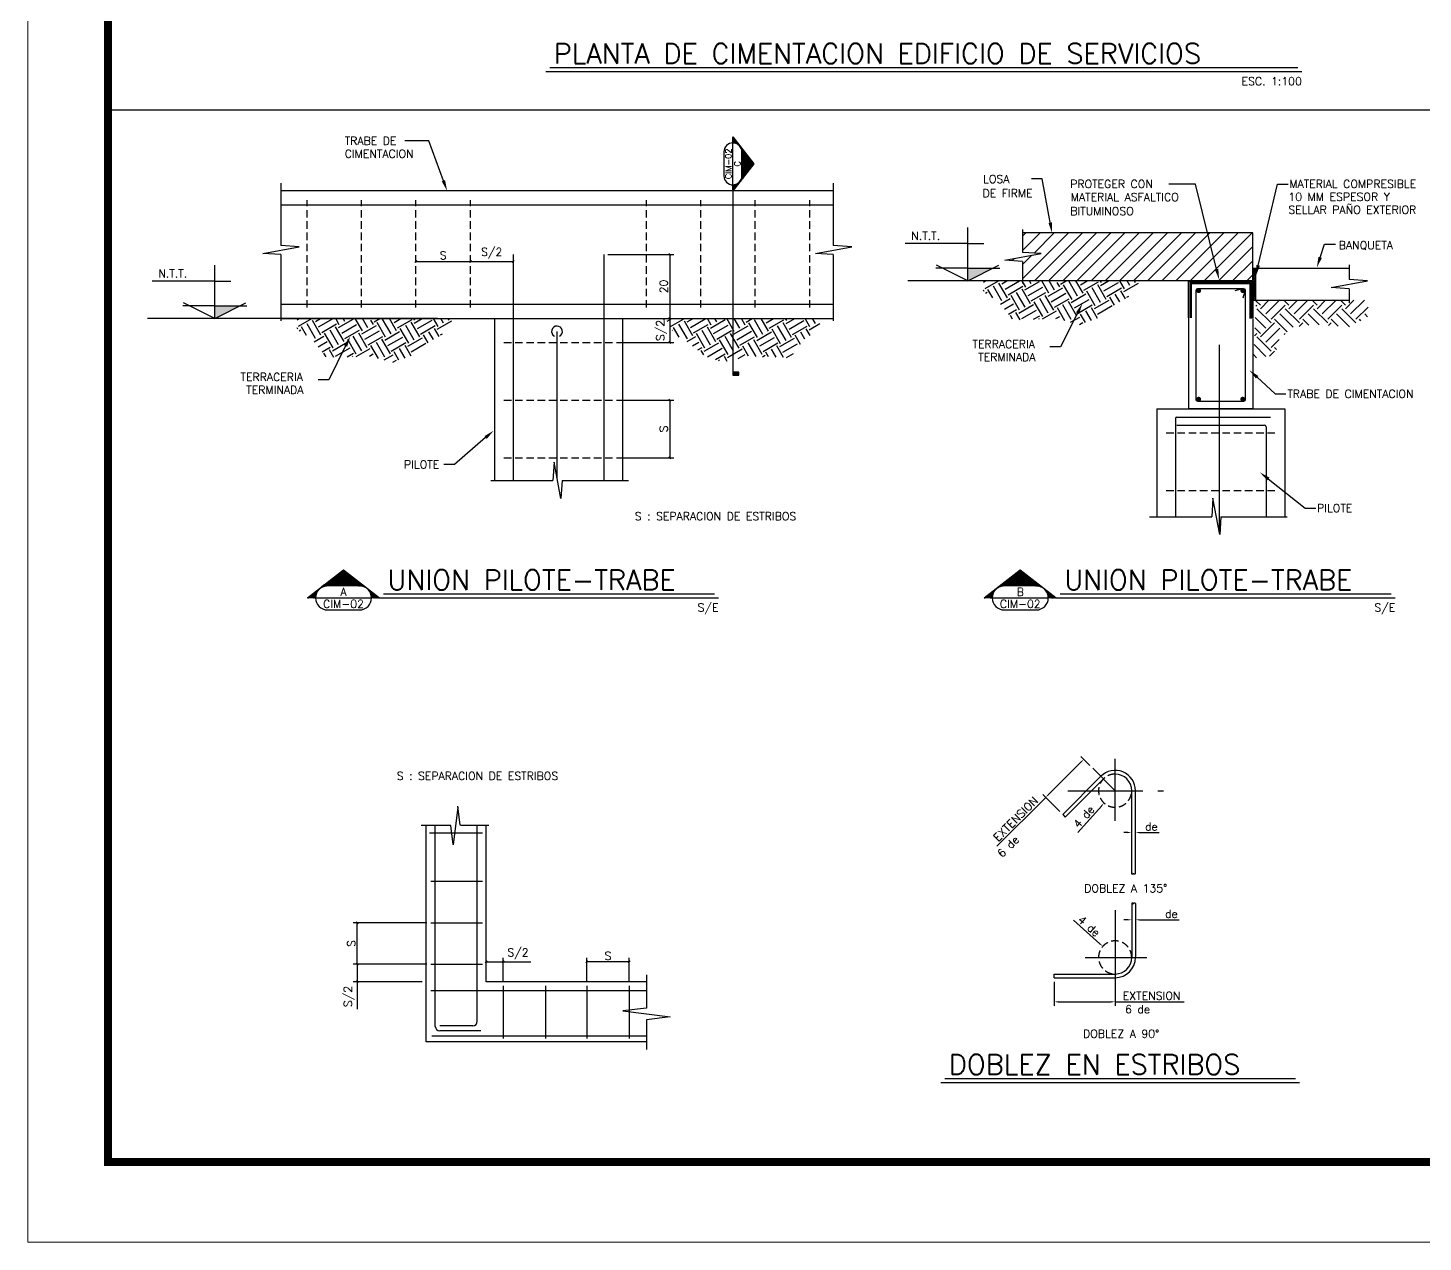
# Model space of a CAD drawing. Header units: inches. Extents: x 86960 to 403024, y -4000 to 57000.
# Drawn here: x 203454 to 238325, y -4000 to 26343 of the extents above; entities that cross this region are included whole.
import ezdxf
from ezdxf.enums import TextEntityAlignment as Align

# ---------------------------------------------------------------- set-up
doc = ezdxf.new("R2010")
doc.units = ezdxf.units.IN
doc.header["$LTSCALE"] = 1500
doc.header["$MEASUREMENT"] = 0
for name, pattern in [('CENTER', [2, 1.25, -0.25, 0.25, -0.25]), ('HIDDEN', [9.525, 6.35, -3.175]), ('HIDDEN2', [0.1875, 0.125, -0.0625])]:
    doc.linetypes.add(name, pattern=pattern)
doc.layers.get('Defpoints').update_dxf_attribs({"true_color": 0xffffff})
for name, color, linetype in [('1', 7, 'Continuous'), ('12', 3, 'Continuous'), ('3', 3, 'Continuous'), ('4', 4, 'CENTER'), ('5', 7, 'Continuous'), ('6', 7, 'Continuous'), ('7', 7, 'Continuous'), ('8', 1, 'Continuous')]:
    doc.layers.add(name, color=color, linetype=linetype)
doc.layers.add('cambios', color=242, linetype='Continuous', lineweight=60, true_color=0xe00631)
doc.styles.add('ROMANS', font='ROMANS.shx', dxfattribs={"height": 200})
doc.dimstyles.get("Standard").update_dxf_attribs({"dimtxt": 0.18, "dimasz": 0.18, "dimexe": 0.18, "dimexo": 0.0625, "dimgap": 0.09, "dimtad": 0, "dimtih": 1, "dimtoh": 1, "dimdec": 4, "dimzin": 0, "dimdsep": 46, "dimtxsty": 'Standard', "dimcen": 0.09, "dimadec": 0, "dimazin": 0, "dimtfac": 1, "dimtdec": 4, "dimtofl": 0, "dimtmove": 0, "dimatfit": 3, "dimfxl": 1, "dimtolj": 1, "dimtzin": 0, "dimarcsym": 0})

# ---------------------------------------------------------------- blocks, each defined once
blk = doc.blocks.new('_Oblique')
at = {"color": 0, "linetype": 'ByBlock', "lineweight": -2}
blk.add_line((-0.5, -0.5), (0.5, 0.5), dxfattribs=at)
blk = doc.blocks.new('*D75')
at = {"layer": '5', "color": 0, "lineweight": -2, "transparency": 16777216}
for p, q in [((217946, 20681), (219595, 20681)), ((219495, 20681), (219495, 19081)), ((218684, 19081), (219595, 19081))]:
    blk.add_line(p, q, dxfattribs=at)
at = {"layer": 'Defpoints', "color": 0, "transparency": 16777216}
for p in [(217846, 20681), (218584, 19081), (219495, 19081)]:
    blk.add_point(p, dxfattribs=at)
at = {"layer": '5', "color": 0, "lineweight": -2, "transparency": 16777216, "xscale": 50, "yscale": 50, "zscale": 50}
for p, rotation in [((219495, 20681), 90), ((219495, 19081), 270)]:
    blk.add_blockref('_Oblique', p, dxfattribs=dict(at, rotation=rotation))
at = {"layer": '5', "color": 0, "transparency": 16777216, "insert": (219345, 19881), "char_height": 200, "attachment_point": 5, "rotation": 90, "style": 'ROMANS'}
blk.add_mtext('\\A1;20', dxfattribs=at)
blk = doc.blocks.new('*D76')
at = {"layer": '5', "color": 0, "lineweight": -2, "transparency": 16777216}
blk.add_line((214513, 20509), (215580, 20509), dxfattribs=at)
at = {"layer": 'Defpoints', "color": 0, "transparency": 16777216}
for p in [(214513, 20509), (215580, 20509), (215580, 20509)]:
    blk.add_point(p, dxfattribs=at)
at = {"layer": '5', "color": 0, "lineweight": -2, "transparency": 16777216, "xscale": 50, "yscale": 50, "zscale": 50, "rotation": 180}
blk.add_blockref('_Oblique', (214513, 20509), dxfattribs=at)
at = {"layer": '5', "color": 0, "lineweight": -2, "transparency": 16777216, "xscale": 50, "yscale": 50, "zscale": 50}
blk.add_blockref('_Oblique', (215580, 20509), dxfattribs=at)
at = {"layer": '5', "color": 0, "transparency": 16777216, "insert": (215046, 20711), "char_height": 200, "attachment_point": 5, "style": 'ROMANS'}
blk.add_mtext('\\A1;S/2', dxfattribs=at)
blk = doc.blocks.new('*D77')
at = {"layer": '5', "color": 0, "lineweight": -2, "transparency": 16777216}
blk.add_line((213153, 20509), (214513, 20509), dxfattribs=at)
at = {"layer": 'Defpoints', "color": 0, "transparency": 16777216}
for p in [(213153, 20509), (214513, 20509), (214513, 20509)]:
    blk.add_point(p, dxfattribs=at)
at = {"layer": '5', "color": 0, "lineweight": -2, "transparency": 16777216, "xscale": 50, "yscale": 50, "zscale": 50, "rotation": 180}
blk.add_blockref('_Oblique', (213153, 20509), dxfattribs=at)
at = {"layer": '5', "color": 0, "lineweight": -2, "transparency": 16777216, "xscale": 50, "yscale": 50, "zscale": 50}
blk.add_blockref('_Oblique', (214513, 20509), dxfattribs=at)
at = {"layer": '5', "color": 0, "transparency": 16777216, "insert": (213833, 20659), "char_height": 200, "attachment_point": 5, "style": 'ROMANS'}
blk.add_mtext('\\A1;S', dxfattribs=at)
blk = doc.blocks.new('*D78')
at = {"layer": '5', "color": 0, "lineweight": -2, "transparency": 16777216}
for p, q in [((218163, 17041), (219595, 17041)), ((219495, 17041), (219495, 15601)), ((218163, 15601), (219595, 15601))]:
    blk.add_line(p, q, dxfattribs=at)
at = {"layer": 'Defpoints', "color": 0, "transparency": 16777216}
for p in [(218063, 17041), (218063, 15601), (219495, 15601)]:
    blk.add_point(p, dxfattribs=at)
at = {"layer": '5', "color": 0, "lineweight": -2, "transparency": 16777216, "xscale": 50, "yscale": 50, "zscale": 50}
for p, rotation in [((219495, 17041), 90), ((219495, 15601), 270)]:
    blk.add_blockref('_Oblique', p, dxfattribs=dict(at, rotation=rotation))
at = {"layer": '5', "color": 0, "transparency": 16777216, "insert": (219345, 16321), "char_height": 200, "attachment_point": 5, "rotation": 90, "style": 'ROMANS'}
blk.add_mtext('\\A1;S', dxfattribs=at)
blk = doc.blocks.new('*D79')
at = {"layer": '5', "color": 0, "lineweight": -2, "transparency": 16777216}
for p, q in [((218413, 19081), (219595, 19081)), ((219495, 19081), (219495, 18481)), ((218163, 18481), (219595, 18481))]:
    blk.add_line(p, q, dxfattribs=at)
at = {"layer": 'Defpoints', "color": 0, "transparency": 16777216}
for p in [(218313, 19081), (218063, 18481), (219495, 18481)]:
    blk.add_point(p, dxfattribs=at)
at = {"layer": '5', "color": 0, "lineweight": -2, "transparency": 16777216, "xscale": 50, "yscale": 50, "zscale": 50}
for p, rotation in [((219495, 19081), 90), ((219495, 18481), 270)]:
    blk.add_blockref('_Oblique', p, dxfattribs=dict(at, rotation=rotation))
at = {"layer": '5', "color": 0, "transparency": 16777216, "insert": (219293, 18781), "char_height": 200, "attachment_point": 5, "rotation": 90, "style": 'ROMANS'}
blk.add_mtext('\\A1;S/2', dxfattribs=at)
blk = doc.blocks.new('*X72')
at = {"color": 0, "ltscale": 0.1}
for p, q in [((31334, 17501), (31180, 17654)), ((31400, 17567), (31229, 17738)), ((31334, 17457), (31510, 17633)), ((31466, 17633), (31362, 17738)), ((31466, 17678), (31527, 17739)), ((31687, 17501), (31510, 17678)), ((31754, 17567), (31582, 17739)), ((31687, 17457), (31864, 17633)), ((31820, 17633), (31714, 17739)), ((31820, 17678), (31882, 17740)), ((32041, 17501), (31864, 17678)), ((32107, 17567), (31934, 17740)), ((32041, 17457), (32218, 17633)), ((32173, 17633), (32066, 17741)), ((32173, 17678), (32237, 17741)), ((32394, 17501), (32218, 17678)), ((32461, 17567), (32286, 17742)), ((32394, 17457), (32571, 17633)), ((32527, 17633), (32418, 17742)), ((32527, 17678), (32583, 17733)), ((32586, 17663), (32571, 17678)), ((31189, 17533), (31223, 17567)), ((31272, 17483), (31289, 17501)), ((31415, 17406), (31577, 17567)), ((31557, 17415), (31643, 17501)), ((31676, 17423), (31643, 17457)), ((31795, 17432), (31930, 17567)), ((31924, 17428), (31997, 17501)), ((32042, 17412), (31997, 17457)), ((32117, 17401), (32284, 17567)), ((32194, 17345), (32350, 17501)), ((32527, 17280), (32350, 17457)), ((32461, 17390), (32592, 17522)), ((32230, 17312), (32218, 17324)), ((32461, 17214), (32284, 17390)), ((32394, 17103), (32571, 17280)), ((32527, 17324), (32598, 17395)), ((32602, 17293), (32571, 17324)), ((32394, 17147), (32293, 17249)), ((32325, 17122), (32350, 17147)), ((32413, 17040), (32350, 17103)), ((32461, 17037), (32607, 17184)), ((32577, 17020), (32616, 17059))]:
    blk.add_line(p, q, dxfattribs=at)
blk = doc.blocks.new('*D80')
at = {"layer": '5', "color": 0, "lineweight": -2, "transparency": 16777216}
for p, q in [((217427, 2505), (217427, 3103)), ((218478, 3003), (217427, 3003)), ((218478, 2505), (218478, 3103))]:
    blk.add_line(p, q, dxfattribs=at)
at = {"layer": 'Defpoints', "color": 0, "transparency": 16777216}
for p in [(217427, 3003), (217427, 2405), (218478, 2405)]:
    blk.add_point(p, dxfattribs=at)
at = {"layer": '5', "color": 0, "lineweight": -2, "transparency": 16777216, "xscale": 50, "yscale": 50, "zscale": 50, "rotation": 180}
blk.add_blockref('_Oblique', (217427, 3003), dxfattribs=at)
at = {"layer": '5', "color": 0, "lineweight": -2, "transparency": 16777216, "xscale": 50, "yscale": 50, "zscale": 50}
blk.add_blockref('_Oblique', (218478, 3003), dxfattribs=at)
at = {"layer": '5', "color": 0, "transparency": 16777216, "insert": (217953, 3153), "char_height": 200, "attachment_point": 5, "style": 'ROMANS'}
blk.add_mtext('\\A1;S', dxfattribs=at)
blk = doc.blocks.new('*D85')
at = {"layer": '5', "color": 0, "lineweight": -2, "transparency": 16777216}
for p, q in [((214911, 2603), (214911, 3103)), ((214911, 3003), (215336, 3003)), ((215336, 2505), (215336, 3103)), ((215336, 3003), (216020, 3003))]:
    blk.add_line(p, q, dxfattribs=at)
at = {"layer": 'Defpoints', "color": 0, "transparency": 16777216}
for p in [(215336, 3003), (214911, 2503), (215336, 2405)]:
    blk.add_point(p, dxfattribs=at)
at = {"layer": '5', "color": 0, "lineweight": -2, "transparency": 16777216, "xscale": 50, "yscale": 50, "zscale": 50, "rotation": 180}
blk.add_blockref('_Oblique', (214911, 3003), dxfattribs=at)
at = {"layer": '5', "color": 0, "lineweight": -2, "transparency": 16777216, "xscale": 50, "yscale": 50, "zscale": 50}
blk.add_blockref('_Oblique', (215336, 3003), dxfattribs=at)
at = {"layer": '5', "color": 0, "transparency": 16777216, "insert": (215703, 3205), "char_height": 200, "attachment_point": 5, "style": 'ROMANS'}
blk.add_mtext('\\A1;S/2', dxfattribs=at)
blk = doc.blocks.new('*D86')
at = {"layer": '5', "color": 0, "lineweight": -2, "transparency": 16777216}
for p, q in [((213421, 3982), (211587, 3982)), ((211687, 2942), (211687, 3982)), ((213421, 2942), (211587, 2942))]:
    blk.add_line(p, q, dxfattribs=at)
at = {"layer": 'Defpoints', "color": 0, "transparency": 16777216}
for p in [(211687, 3982), (213521, 3982), (213521, 2942)]:
    blk.add_point(p, dxfattribs=at)
at = {"layer": '5', "color": 0, "lineweight": -2, "transparency": 16777216, "xscale": 50, "yscale": 50, "zscale": 50}
for p, rotation in [((211687, 3982), 90), ((211687, 2942), 270)]:
    blk.add_blockref('_Oblique', p, dxfattribs=dict(at, rotation=rotation))
at = {"layer": '5', "color": 0, "transparency": 16777216, "insert": (211537, 3462), "char_height": 200, "attachment_point": 5, "rotation": 90, "style": 'ROMANS'}
blk.add_mtext('\\A1;S', dxfattribs=at)
blk = doc.blocks.new('*D87')
at = {"layer": '5', "color": 0, "lineweight": -2, "transparency": 16777216}
for p, q in [((213421, 2942), (211587, 2942)), ((211687, 2942), (211687, 2503)), ((213311, 2503), (211587, 2503)), ((211687, 2503), (211687, 1820))]:
    blk.add_line(p, q, dxfattribs=at)
at = {"layer": 'Defpoints', "color": 0, "transparency": 16777216}
for p in [(213521, 2942), (211687, 2503), (213411, 2503)]:
    blk.add_point(p, dxfattribs=at)
at = {"layer": '5', "color": 0, "lineweight": -2, "transparency": 16777216, "xscale": 50, "yscale": 50, "zscale": 50}
for p, rotation in [((211687, 2942), 90), ((211687, 2503), 270)]:
    blk.add_blockref('_Oblique', p, dxfattribs=dict(at, rotation=rotation))
at = {"layer": '5', "color": 0, "transparency": 16777216, "insert": (211485, 2137), "char_height": 200, "attachment_point": 5, "rotation": 90, "style": 'ROMANS'}
blk.add_mtext('\\A1;S/2', dxfattribs=at)
blk = doc.blocks.new('*D95')
at = {"layer": '6', "color": 0, "lineweight": -2, "transparency": 16777216}
for p, q in [((231042, 6316), (231042, 6334)), ((231135, 6305), (231135, 6334)), ((230942, 6234), (230842, 6234)), ((231235, 6234), (231730, 6234))]:
    blk.add_line(p, q, dxfattribs=at)
at = {"layer": '6', "color": 0, "transparency": 16777216}
for points in [[(230942, 6251), (230942, 6218), (231042, 6234)], [(231235, 6251), (231235, 6218), (231135, 6234)]]:
    blk.add_solid(points, dxfattribs=at)
at = {"layer": 'Defpoints', "color": 0, "transparency": 16777216}
for p in [(231042, 6216), (231135, 6234), (231135, 6205)]:
    blk.add_point(p, dxfattribs=at)
at = {"layer": '6', "color": 0, "transparency": 16777216, "insert": (231533, 6384), "char_height": 200, "attachment_point": 5, "style": 'ROMANS'}
blk.add_mtext('\\A1;de', dxfattribs=at)
blk = doc.blocks.new('*D96')
at = {"layer": '6', "color": 0, "lineweight": -2, "transparency": 16777216}
for p, q in [((230627, 7281), (230628, 7281)), ((230628, 7281), (230628, 7281)), ((229694, 6238), (230285, 6898))]:
    blk.add_line(p, q, dxfattribs=at)
at = {"layer": '6', "color": 0, "transparency": 16777216}
blk.add_solid([(230272, 6909), (230297, 6887), (230351, 6972)], dxfattribs=at)
at = {"layer": 'Defpoints', "color": 0, "transparency": 16777216}
for p in [(230904, 7590), (230351, 6972)]:
    blk.add_point(p, dxfattribs=at)
at = {"layer": '6', "color": 0, "transparency": 16777216, "insert": (229844, 6631), "char_height": 200, "attachment_point": 5, "rotation": 48.1875, "style": 'ROMANS'}
blk.add_mtext('\\A1;4 de', dxfattribs=at)
blk = doc.blocks.new('*D97')
at = {"layer": '6', "color": 0, "lineweight": -2, "transparency": 16777216}
for p, q in [((229108, 2506), (229108, 1905)), ((230628, 2506), (230628, 1905)), ((229208, 2005), (230528, 2005)), ((230628, 2005), (232351, 2005))]:
    blk.add_line(p, q, dxfattribs=at)
at = {"layer": '6', "color": 0, "transparency": 16777216}
for points in [[(229208, 2022), (229208, 1988), (229108, 2005)], [(230528, 2022), (230528, 1988), (230628, 2005)]]:
    blk.add_solid(points, dxfattribs=at)
at = {"layer": 'Defpoints', "color": 0, "transparency": 16777216}
for p in [(229108, 2606), (230628, 2606), (230628, 2005)]:
    blk.add_point(p, dxfattribs=at)
at = {"layer": '6', "color": 0, "transparency": 16777216, "insert": (231539, 2155), "char_height": 200, "attachment_point": 5, "style": 'ROMANS'}
blk.add_mtext('\\A1;EXTENSION', dxfattribs=at)
blk = doc.blocks.new('*D98')
at = {"layer": '6', "color": 0, "lineweight": -2, "transparency": 16777216}
for p, q in [((229584, 4047), (230244, 3457)), ((230627, 3114), (230628, 3114)), ((230628, 3114), (230628, 3114))]:
    blk.add_line(p, q, dxfattribs=at)
at = {"layer": '6', "color": 0, "transparency": 16777216}
blk.add_solid([(230255, 3469), (230233, 3444), (230319, 3390)], dxfattribs=at)
at = {"layer": 'Defpoints', "color": 0, "transparency": 16777216}
for p in [(230319, 3390), (230936, 2838)]:
    blk.add_point(p, dxfattribs=at)
at = {"layer": '6', "color": 0, "transparency": 16777216, "insert": (229977, 3897), "char_height": 200, "attachment_point": 5, "rotation": 318.1875, "style": 'ROMANS'}
blk.add_mtext('\\A1;4 de', dxfattribs=at)
blk = doc.blocks.new('*D103')
at = {"layer": '6', "color": 0, "lineweight": -2, "transparency": 16777216}
for p, q in [((229997, 7912), (229773, 8136)), ((229773, 7994), (228962, 7184)), ((228892, 7113), (227673, 5894)), ((229246, 6759), (228821, 7184))]:
    blk.add_line(p, q, dxfattribs=at)
at = {"layer": '6', "color": 0, "transparency": 16777216}
for points in [[(229761, 8006), (229785, 7983), (229844, 8065)], [(228951, 7196), (228974, 7172), (228892, 7113)]]:
    blk.add_solid(points, dxfattribs=at)
at = {"layer": 'Defpoints', "color": 0, "transparency": 16777216}
for p in [(230067, 7841), (228892, 7113), (229317, 6688)]:
    blk.add_point(p, dxfattribs=at)
at = {"layer": '6', "color": 0, "transparency": 16777216, "insert": (228141, 6574), "char_height": 200, "attachment_point": 5, "rotation": 45, "style": 'ROMANS'}
blk.add_mtext('\\A1;EXTENSION', dxfattribs=at)
blk = doc.blocks.new('*D105')
at = {"layer": '6', "color": 0, "lineweight": -2, "transparency": 16777216}
for p, q in [((230942, 4054), (230842, 4054)), ((231042, 4090), (231042, 3954)), ((231135, 4079), (231135, 3954)), ((231235, 4054), (232230, 4054))]:
    blk.add_line(p, q, dxfattribs=at)
at = {"layer": '6', "color": 0, "transparency": 16777216}
for points in [[(230942, 4071), (230942, 4037), (231042, 4054)], [(231235, 4071), (231235, 4037), (231135, 4054)]]:
    blk.add_solid(points, dxfattribs=at)
at = {"layer": 'Defpoints', "color": 0, "transparency": 16777216}
for p in [(231042, 4190), (231042, 4054), (231135, 4179)]:
    blk.add_point(p, dxfattribs=at)
at = {"layer": '6', "color": 0, "transparency": 16777216, "insert": (232033, 4204), "char_height": 200, "attachment_point": 5, "style": 'ROMANS'}
blk.add_mtext('\\A1;de', dxfattribs=at)

msp = doc.modelspace()

# ---------------------------------------------------------------- hatches: boundary and pattern name
at = {"layer": '1'}
h = msp.add_hatch(dxfattribs=at)
h.set_pattern_fill('ANSI31', color=256, scale=10, style=0)
h.set_pattern_definition([(45, (210442.9526, 11498.0222), (-0.8838835, 0.8838835), [])])
edge = h.paths.add_edge_path()
edge.add_line((210642.95, 12098.02), (210442.95, 12098.02))
edge.add_line((210442.95, 12098.02), (211342.95, 12798.02))
edge.add_line((211342.95, 12798.02), (212242.95, 12098.02))
edge.add_line((212242.95, 12098.02), (212042.95, 12098.02))
edge.add_arc((211742.95, 12098.02), 300, 0, 90)
edge.add_line((211742.95, 12398.02), (210942.95, 12398.02))
edge.add_arc((210942.95, 12098.02), 300, 90, 180)
h = msp.add_hatch(dxfattribs=at)
h.set_pattern_fill('ANSI31', color=256, scale=10, style=0)
h.set_pattern_definition([(45, (208686.5285, 11498.0222), (-0.88388348, 0.88388348), [])])
edge = h.paths.add_edge_path()
edge.add_line((227556.97, 12098.02), (227356.97, 12098.02))
edge.add_line((227356.97, 12098.02), (228256.97, 12798.02))
edge.add_line((228256.97, 12798.02), (229156.97, 12098.02))
edge.add_line((229156.97, 12098.02), (228956.97, 12098.02))
edge.add_arc((228656.97, 12098.02), 300, 0, 90)
edge.add_line((228656.97, 12398.02), (227856.97, 12398.02))
edge.add_arc((227856.97, 12098.02), 300, 90, 180)
at = {"layer": '6'}
h = msp.add_hatch(dxfattribs=at)
h.set_pattern_fill('ANSI31', color=256, scale=4, style=0)
h.set_pattern_definition([(45, (207127.54607, 8760.78624), (-0.35355339, 0.35355339), [])])
edge = h.paths.add_edge_path()
edge.add_line((221298.38, 22645.87), (221298.38, 23245.87))
edge.add_arc((221073.38, 23245.87), 225, 0, 90)
edge.add_line((221073.38, 23470.87), (221073.38, 23620.87))
edge.add_line((221073.38, 23620.87), (221598.38, 22945.87))
edge.add_line((221598.38, 22945.87), (221073.38, 22270.87))
edge.add_line((221073.38, 22270.87), (221073.38, 22420.87))
edge.add_arc((221073.38, 22645.87), 225, 270, 360)
at = {"layer": '7'}
h = msp.add_hatch(dxfattribs=at)
h.set_pattern_fill('ANSI31', color=256, scale=2000, style=0)
h.set_pattern_definition([(45, (226495.8, 10126.24), (-176.7767, 176.7767), [])])
h.paths.add_polyline_path([(234067.05, 21220.71), (228314.34, 21220.71), (228314.34, 20734.21), (228775.09, 20704.56), (227867.36, 20535.21), (228314.34, 20505.56), (228314.34, 20020.71), (234067.05, 20020.71)])
h = msp.add_hatch(dxfattribs=at)
h.set_pattern_fill('ANSI31', color=256, scale=10.666667, angle=30, style=0)
h.set_pattern_definition([(75, (242020.937, -29499.803), (-32.712688, 8.765338), [])])
h.paths.add_polyline_path([(234147.05, 20339.87), (234067.05, 20339.87), (234067.05, 19539.87), (234147.05, 19539.87)])
h = msp.add_hatch(dxfattribs=at)
h.set_pattern_fill('EARTH', color=256, scale=66.666667, angle=30, style=0)
h.set_pattern_definition([(30, (262717.17, -63398.17), (154.9508, 578.284), [423.3333, -423.3333]), (30, (262637.8, -63260.7), (154.9508, 578.284), [423.3333, -423.3333]), (30, (262558.4, -63123.2), (154.9508, 578.284), [423.3333, -423.3333]), (120, (262577.8, -63050.9), (-578.284, 154.9508), [423.3333, -423.3333]), (120, (262715.27, -62971.55), (-578.284, 154.9508), [423.3333, -423.3333]), (120, (262852.75, -62892.17), (-578.284, 154.9508), [423.3333, -423.3333])])
h.paths.add_polyline_path([(230932.37, 19594.17), (231255.71, 20020.71), (230123.63, 20020.71), (230101.44, 20004.59), (230052.1, 20001.07), (230025.89, 20020.71), (229281.99, 20020.71), (229274.69, 20009.04), (229235.92, 19980.87), (229186.57, 19977.35), (229158.38, 19998.48), (229152.81, 20020.71), (228702.83, 20020.71), (228680.65, 20004.59), (228631.3, 20001.07), (228605.09, 20020.71), (227695.8, 20020.71), (227681.96, 20016.11), (227635.85, 20020.71), (227337.6, 20020.71), (227337.6, 19746.27), (227698.98, 19518.12), (228079.37, 19042.81), (229144.49, 19080.83), (229734.11, 18928.74), (230190.59, 19080.83), (230647.07, 19442.07)])
h = msp.add_hatch(dxfattribs=at)
h.set_pattern_fill('EARTH', color=256, scale=66.666667, angle=30, style=0)
h.set_pattern_definition([(30, (245561, -64338.3), (154.9508, 578.284), [423.3333, -423.3333]), (30, (245481.6, -64200.83), (154.9508, 578.284), [423.3333, -423.3333]), (30, (245402.24, -64063.35), (154.9508, 578.284), [423.3333, -423.3333]), (120, (245421.6, -63991.07), (-578.284, 154.9508), [423.3333, -423.3333]), (120, (245559.1, -63911.7), (-578.284, 154.9508), [423.3333, -423.3333]), (120, (245696.57, -63832.3), (-578.284, 154.9508), [423.3333, -423.3333])])
h.paths.add_polyline_path([(213776.19, 18654.02), (214099.53, 19080.57), (212967.45, 19080.57), (212945.26, 19064.45), (212895.92, 19060.93), (212869.71, 19080.57), (212125.81, 19080.57), (212118.5, 19068.89), (212079.74, 19040.73), (212030.39, 19037.21), (212002.2, 19058.33), (211996.63, 19080.57), (211546.65, 19080.57), (211524.46, 19064.45), (211475.12, 19060.93), (211448.91, 19080.57), (210539.61, 19080.57), (210525.78, 19075.96), (210479.67, 19080.57), (210181.41, 19080.57), (210181.41, 18806.12), (210542.79, 18577.97), (210923.19, 18102.66), (211988.31, 18140.69), (212577.93, 17988.59), (213034.41, 18140.69), (213490.89, 18501.92)])
h = msp.add_hatch(dxfattribs=at)
h.set_pattern_fill('EARTH', color=256, scale=66.666667, angle=30, style=0)
h.set_pattern_definition([(30, (245561, -64338.3), (154.9508, 578.284), [423.3333, -423.3333]), (30, (245481.6, -64200.83), (154.9508, 578.284), [423.3333, -423.3333]), (30, (245402.24, -64063.35), (154.9508, 578.284), [423.3333, -423.3333]), (120, (245421.6, -63991.07), (-578.284, 154.9508), [423.3333, -423.3333]), (120, (245559.1, -63911.7), (-578.284, 154.9508), [423.3333, -423.3333]), (120, (245696.57, -63832.3), (-578.284, 154.9508), [423.3333, -423.3333])])
h.paths.add_polyline_path([(223244.61, 19080.57), (222946.35, 19080.57), (222900.25, 19075.96), (222886.41, 19080.57), (221977.12, 19080.57), (221950.91, 19060.93), (221901.56, 19064.45), (221879.38, 19080.57), (221429.4, 19080.57), (221423.83, 19058.33), (221395.63, 19037.21), (221346.29, 19040.73), (221307.52, 19068.89), (221300.22, 19080.57), (220556.32, 19080.57), (220530.11, 19060.93), (220480.76, 19064.45), (220458.58, 19080.57), (219326.5, 19080.57), (219649.84, 18654.02), (219935.14, 18501.92), (220391.62, 18140.69), (220848.1, 17988.59), (221437.72, 18140.69), (222502.83, 18102.66), (222883.23, 18577.97), (223244.61, 18806.12)])

# ---------------------------------------------------------------- linework, layer by layer
at = {"const_width": 198}
msp.add_lwpolyline([(205453.68, -1999.97), (292453.68, -1999.97), (292453.68, 55000.03), (205453.68, 55000.03)], close=True, dxfattribs=at)
at = {"layer": '1', "color": 6}
msp.add_line((205453.68, 24298.34), (292347.21, 24298.34), dxfattribs=at)
at = {"layer": '1'}
for p, q in [((211742.95, 12398.02), (210942.95, 12398.02)), ((228656.97, 12398.02), (227856.97, 12398.02)), ((210642.95, 12098.02), (212042.95, 12098.02)), ((227556.97, 12098.02), (228956.97, 12098.02)), ((210942.95, 11798.02), (211742.95, 11798.02)), ((227856.97, 11798.02), (228656.97, 11798.02))]:
    msp.add_line(p, q, dxfattribs=at)
for points in [[(210642.95, 12098.02), (210442.95, 12098.02), (211342.95, 12798.02), (212242.95, 12098.02), (212042.95, 12098.02, 0.41421356), (211742.95, 12398.02), (210942.95, 12398.02, 0.41421356), (210642.95, 12098.02)], [(227556.97, 12098.02), (227356.97, 12098.02), (228256.97, 12798.02), (229156.97, 12098.02), (228956.97, 12098.02, 0.41421356), (228656.97, 12398.02), (227856.97, 12398.02, 0.41421356), (227556.97, 12098.02)]]:
    msp.add_lwpolyline(points, format="xyb", close=True, dxfattribs=at)
for centre, start, end in [((210942.95, 12098.02), 90, 270), ((211742.95, 12098.02), 270, 90), ((227856.97, 12098.02), 90, 270), ((228656.97, 12098.02), 270, 90)]:
    msp.add_arc(centre, 300, start, end, dxfattribs=at)
at = {"layer": '12'}
for p, q in [((228314.34, 21302.46), (228314.34, 20734.21)), ((234067.05, 21220.71), (228314.34, 21220.71)), ((234067.05, 20020.71), (234067.05, 21220.71)), ((227867.36, 20535.21), (228775.09, 20704.56)), ((228775.09, 20704.56), (228314.34, 20734.21)), ((228314.34, 20505.56), (227867.36, 20535.21)), ((228314.34, 20505.56), (228314.34, 19956.5)), ((234067.05, 20339.87), (236472.44, 20339.87)), ((234147.05, 19539.87), (234147.05, 20339.87)), ((234067.05, 20020.71), (228314.34, 20020.71)), ((234067.05, 19539.87), (236472.44, 19539.87))]:
    msp.add_line(p, q, dxfattribs=at)
at = {"layer": '3'}
for p, q in [((209775.83, 22461.14), (209775.83, 20905.53)), ((223582.53, 22461.14), (223582.53, 20905.53)), ((209775.83, 22280.57), (223582.53, 22280.57)), ((209328.84, 20706.52), (210236.57, 20875.88)), ((209775.83, 20676.88), (209328.84, 20706.52)), ((210236.57, 20875.88), (209775.83, 20905.53)), ((209775.83, 20676.88), (209775.83, 19019.47)), ((223135.54, 20706.52), (224043.27, 20875.88)), ((223582.53, 20676.88), (223135.54, 20706.52)), ((224043.27, 20875.88), (223582.53, 20905.53)), ((223582.53, 20676.88), (223582.53, 19019.47)), ((236476.3, 20421.62), (236476.3, 20053.37)), ((236029.31, 19854.37), (236937.04, 20023.73)), ((236937.04, 20023.73), (236476.3, 20053.37)), ((236476.3, 19824.72), (236029.31, 19854.37)), ((236476.3, 19824.72), (236476.3, 19475.66)), ((209775.83, 19080.57), (223582.53, 19080.57)), ((215113.01, 19080.57), (215113.01, 15031.23)), ((218313.01, 19080.57), (218313.01, 15031.23)), ((231667.05, 16820.71), (231667.05, 14127.15)), ((231667.05, 16820.71), (234867.05, 16820.71)), ((234867.05, 16820.71), (234867.05, 14127.15)), ((216606, 15491.98), (216576.35, 15031.23)), ((216775.35, 14584.25), (216606, 15491.98)), ((215020.74, 15031.23), (216576.35, 15031.23)), ((216805, 15031.23), (216775.35, 14584.25)), ((216805, 15031.23), (218462.4, 15031.23)), ((233072.19, 14587.89), (233042.54, 14127.15)), ((233241.55, 13680.16), (233072.19, 14587.89)), ((231486.93, 14127.15), (233042.54, 14127.15)), ((233271.19, 14127.15), (233241.55, 13680.16)), ((233271.19, 14127.15), (234928.6, 14127.15))]:
    msp.add_line(p, q, dxfattribs=at)
at = {"layer": '3', "color": 3}
for p, q in [((214201.88, 6872.67), (214083.36, 5924.57)), ((214186.97, 6894.99), (214246.22, 6420.94)), ((214026.35, 6410.21), (213285.65, 6410.21)), ((213411.44, 1003.37), (213411.44, 6410.21)), ((214085.6, 5936.16), (214026.35, 6410.21)), ((214974.45, 6410.21), (214263.37, 6410.21)), ((214911.44, 2503.37), (214911.44, 6410.21)), ((218914.98, 2503.37), (214911.44, 2503.37)), ((218914.98, 2678.5), (218914.98, 1849.23)), ((218914.98, 1849.23), (218322.65, 1775.19)), ((218322.65, 1775.19), (219507.32, 1627.1)), ((219507.32, 1627.1), (218914.98, 1553.06)), ((218914.98, 1553.06), (218914.98, 812.64)), ((218914.98, 1003.37), (213411.44, 1003.37))]:
    msp.add_line(p, q, dxfattribs=at)
at = {"layer": '3', "color": 6, "const_width": 53.33}
for points in [[(232467.05, 19096.32), (232467.05, 20020.71), (234067.05, 20020.71), (234067.05, 19076.7)], [(232523.03, 19096.32), (232523.03, 19964.73), (234011.06, 19964.73), (234011.06, 19076.7)]]:
    msp.add_lwpolyline(points, dxfattribs=at)
at = {"layer": '3'}
msp.add_lwpolyline([(234067.05, 19063.61), (234067.05, 16820.71), (232467.05, 16820.71), (232467.05, 19089.78)], dxfattribs=at)
at = {"layer": '4'}
for p, q in [((230627.57, 6529.27), (230627.57, 8073.32)), ((229448.85, 7281.11), (231839.43, 7281.11)), ((230627.57, 4292.57), (230627.57, 1901.99)), ((229875.73, 3113.84), (231419.78, 3113.84))]:
    msp.add_line(p, q, dxfattribs=at)
at = {"layer": '6'}
for p, q in [((216395.33, 25251.47), (235295.33, 25251.47)), ((213474.56, 23521.11), (212871.03, 23521.11)), ((213838.83, 22523.72), (213474.56, 23521.11)), ((221073.38, 22420.87), (221073.38, 23470.87)), ((220848.38, 23245.87), (220848.38, 22645.87)), ((221298.38, 22645.87), (221298.38, 23245.87)), ((221073.38, 22420.87), (221073.38, 22270.87)), ((228807.3, 22567.39), (228540.64, 22567.39)), ((229032.64, 21345.85), (228807.3, 22567.39)), ((232639.26, 22434.17), (231966.52, 22434.17)), ((233162.91, 20313.56), (232639.26, 22434.17)), ((234202.86, 20409.05), (234684.99, 22434.17)), ((234684.99, 22434.17), (234951.65, 22434.17)), ((221073.38, 22270.87), (221073.38, 17663.15)), ((226944.2, 20020.71), (226944.2, 21354.04)), ((226944.2, 20954.04), (225380.27, 20954.04)), ((226944.2, 20954.04), (227344.2, 20954.04)), ((235751.92, 20608.25), (235864.77, 20942.89)), ((235864.77, 20942.89), (236131.44, 20942.89)), ((208124.39, 19080.57), (208124.39, 20413.9)), ((226944.2, 20334.98), (226144.2, 20334.98)), ((226944.2, 20020.71), (226165.58, 20414.19)), ((226944.2, 20020.71), (227722.82, 20414.19)), ((226944.2, 20334.98), (227744.2, 20334.98)), ((208124.39, 20013.9), (206560.46, 20013.9)), ((208124.39, 20013.9), (208524.39, 20013.9)), ((228314.34, 20020.71), (225449.11, 20020.71)), ((208124.39, 19394.83), (207324.39, 19394.83)), ((208124.39, 19080.57), (207345.76, 19474.05)), ((208124.39, 19080.57), (208903.01, 19474.05)), ((208124.39, 19394.83), (208924.39, 19394.83)), ((229688.64, 19215.73), (229266.08, 18370.95)), ((213691.62, 19080.57), (206443.36, 19080.57)), ((211393.56, 18396.56), (210971.01, 17551.79)), ((229266.08, 18370.95), (228999.41, 18370.95)), ((210971.01, 17551.79), (210704.34, 17551.79)), ((221223.38, 17738.15), (221073.38, 17738.15)), ((221073.38, 17663.15), (221223.38, 17663.15)), ((221223.38, 17663.15), (221223.38, 17738.15)), ((234178.76, 17611.39), (234631.52, 17198.17)), ((234631.52, 17198.17), (234898.19, 17198.17)), ((214894.19, 16106.33), (214113.54, 15432.57)), ((214113.54, 15432.57), (213846.87, 15432.57)), ((234455.46, 15070.53), (235373.75, 14343.31)), ((235373.75, 14343.31), (235640.42, 14343.31)), ((212242.95, 12098.02), (220714.38, 12098.02)), ((229156.97, 12098.02), (237628.4, 12098.02)), ((230627.57, 7281.11), (230067.39, 7841.29)), ((226271.28, -9.04), (235236.12, -9.04))]:
    msp.add_line(p, q, dxfattribs=at)
at = {"layer": '6', "color": 2}
for p, q in [((216495.33, 25351.47), (235195.33, 25351.47)), ((212342.95, 12198.02), (220614.38, 12198.02)), ((229256.97, 12198.02), (237528.4, 12198.02)), ((226371.28, 90.96), (235136.12, 90.96))]:
    msp.add_line(p, q, dxfattribs=at)
at = {"layer": '6'}
msp.add_lwpolyline([(221298.38, 22645.87), (221298.38, 23245.87, 0.41421356), (221073.38, 23470.87), (221073.38, 23620.87), (221598.38, 22945.87), (221073.38, 22270.87), (221073.38, 22420.87, 0.41421356), (221298.38, 22645.87)], format="xyb", close=True, dxfattribs=at)
for centre, start, end in [((221073.38, 23245.87), 0, 180), ((221073.38, 22645.87), 180, 0)]:
    msp.add_arc(centre, 225, start, end, dxfattribs=at)
for points in [[(213880.58, 22538.97), (213797.09, 22508.48), (213930.32, 22273.24)], [(229048.56, 21483.56), (228961.14, 21467.43), (229053.23, 21213.25)], [(235709.65, 20621.96), (235794.2, 20594.53), (235669.62, 20354.6)], [(226944.2, 20020.71), (226944.2, 20334.98), (227566.07, 20334.98)], [(233206.06, 20324.22), (233119.76, 20302.91), (233226.84, 20054.67)], [(234246.32, 20399.74), (234159.4, 20418.35), (234147.05, 20148.29)], [(208124.39, 19080.57), (208124.39, 19394.83), (208746.25, 19394.83)], [(229648.89, 19235.61), (229728.38, 19195.85), (229807.93, 19454.22)], [(211353.81, 18416.45), (211433.31, 18376.68), (211512.86, 18635.06)], [(234148.8, 17578.57), (234208.72, 17644.22), (233981.8, 17791.16)], [(221073.38, 17663.15), (221223.38, 17663.15), (221073.38, 17738.15), (221223.38, 17738.15)], [(214865.15, 16139.97), (214923.23, 16072.68), (215096.07, 16280.56)], [(234427.87, 15035.69), (234483.05, 15105.38), (234246.41, 15236.09)]]:
    msp.add_solid(points, dxfattribs=at)
at = {"layer": '8', "color": 5, "linetype": 'HIDDEN2'}
for p, q in [((210433.01, 19354.27), (210433.01, 22038.69)), ((211793.01, 19354.27), (211793.01, 22038.69)), ((213153.01, 19354.27), (213153.01, 22038.69)), ((214513.01, 19354.27), (214513.01, 22038.69)), ((218913.01, 19354.27), (218913.01, 22038.69)), ((220273.01, 19354.27), (220273.01, 22038.69)), ((221633.01, 19354.27), (221633.01, 22038.69)), ((222993.01, 19354.27), (222993.01, 22038.69)), ((215349.21, 18480.57), (218062.61, 18480.57)), ((215349.21, 17040.57), (218062.61, 17040.57)), ((231903.24, 16220.71), (234616.64, 16220.71)), ((215349.21, 15600.57), (218062.61, 15600.57)), ((231903.24, 14780.71), (234616.64, 14780.71))]:
    msp.add_line(p, q, dxfattribs=at)
at = {"layer": '8', "color": 5}
for p, q in [((209775.83, 21920.57), (223582.53, 21920.57)), ((215579.88, 20680.57), (215579.88, 15031.23)), ((217846.15, 20680.57), (217846.15, 15031.23)), ((209775.83, 19440.57), (223582.53, 19440.57)), ((216677.59, 18760.1), (216677.59, 15108.26)), ((233231.62, 18420.71), (233231.62, 13733.37)), ((232133.91, 16578), (232133.91, 14127.15)), ((232173.91, 16618), (234507.11, 16618)), ((232173.91, 16416.75), (234360.18, 16416.75)), ((234400.18, 16376.75), (234400.18, 14127.15)), ((213636.44, 1388.51), (213636.44, 6410.21)), ((214686.44, 1520.58), (214686.44, 6410.21)), ((218914.98, 2278.37), (213525.12, 2278.37)), ((214573.94, 1408.08), (213748.94, 1408.08)), ((218914.98, 1142.65), (213545.41, 1142.65)), ((214771.29, 1276.01), (213748.94, 1276.01))]:
    msp.add_line(p, q, dxfattribs=at)
at = {"layer": '8', "color": 1}
for p, q in [((233837.62, 19831.29), (233616.67, 19775.31)), ((233877.62, 19791.29), (233822.14, 19587.4)), ((229316.86, 6688.03), (230268.75, 7639.93)), ((229382.85, 6622.04), (230334.75, 7573.93)), ((231041.68, 5205.57), (231041.68, 7281.11)), ((231135.02, 5205.57), (231135.02, 7281.11)), ((229316.86, 6688.03), (229382.85, 6622.04)), ((231041.68, 4460.03), (231041.68, 3113.84)), ((231135.02, 4460.03), (231135.02, 3113.84)), ((229107.89, 2606.4), (229107.89, 2699.73)), ((229107.89, 2699.73), (230627.57, 2699.73)), ((229107.89, 2606.4), (230627.57, 2606.4))]:
    msp.add_line(p, q, dxfattribs=at)
at = {"layer": '8', "color": 2, "linetype": 'HIDDEN'}
for p, q in [((214813.43, 6218.99), (213494.69, 6218.99)), ((213520.55, 5021.94), (214818.51, 5021.94)), ((213520.55, 3981.94), (214818.51, 3981.94)), ((213520.55, 2941.94), (214818.51, 2941.94)), ((215336.44, 2405.36), (215336.44, 1086.61)), ((216387.19, 2405.36), (216387.19, 1086.61)), ((217427.19, 2405.36), (217427.19, 1086.61)), ((218477.93, 2405.36), (218477.93, 1086.61))]:
    msp.add_line(p, q, dxfattribs=at)
at = {"layer": '8', "color": 5, "const_width": 60}
for points in [[(232686.08, 19775.31, 1), (232746.08, 19775.31, 1)], [(233848.01, 19775.31, -1), (233788.01, 19775.31, -1)], [(232686.08, 17066.11, -1), (232746.08, 17066.11, -1)], [(233848.01, 17066.11, 1), (233788.01, 17066.11, 1)]]:
    msp.add_lwpolyline(points, format="xyb", close=True, dxfattribs=at)
at = {"layer": '8', "color": 1}
msp.add_lwpolyline([(232656.47, 17050.14), (232656.47, 19791.29, -0.41421356), (232696.47, 19831.29), (233837.62, 19831.29, -0.41421356), (233877.62, 19791.29), (233877.62, 17050.14, -0.41421356), (233837.62, 17010.14), (232696.47, 17010.14, -0.41421356)], format="xyb", close=True, dxfattribs=at)
at = {"layer": '8', "color": 5}
for centre, radius, start, end in [((216677.59, 18758.11), 134.97, 296.770752, 241.250153), ((232173.91, 16578), 40, 90, 180), ((234360.18, 16376.75), 40, 0, 90), ((214573.94, 1520.58), 112.5, 270, 0), ((213748.94, 1388.51), 112.5, 180, 270)]:
    msp.add_arc(centre, radius, start, end, dxfattribs=at)
at = {"layer": '8', "color": 7, "linetype": 'HIDDEN2'}
for centre, start, end in [((230627.57, 7281.11), 90, 0), ((230627.57, 3113.84), 0, 270)]:
    msp.add_arc(centre, 414.11, start, end, dxfattribs=at)
at = {"layer": '8', "color": 1}
for centre, radius, start, end in [((230627.57, 7281.11), 507.45, 0, 135), ((230627.57, 7281.11), 414.11, 0, 90), ((230627.57, 3113.84), 414.11, 270, 0), ((230627.57, 3113.84), 507.45, 270, 0)]:
    msp.add_arc(centre, radius, start, end, dxfattribs=at)
msp.add_ellipse((231065.02, 5205.57), major_axis=(23.33, 0), ratio=0.55925439, dxfattribs=at)
at = {"layer": '8', "color": 1, "extrusion": (0, 0, -1)}
msp.add_ellipse((231111.68, 5205.57), major_axis=(-23.33, 0), ratio=0.55925439, start_param=3.14159265, end_param=6.28318531, dxfattribs=at)
msp.add_ellipse((231065.02, 4460.03), major_axis=(23.33, 0), ratio=0.55925439, dxfattribs=at)
at = {"layer": '8', "color": 1}
msp.add_ellipse((231111.68, 4460.03), major_axis=(-23.33, 0), ratio=0.55925439, start_param=3.14159265, end_param=6.28318531, dxfattribs=at)
at = {"layer": 'cambios', "color": 7, "lineweight": 5}
msp.add_lwpolyline([(203453.68, 57000.03), (294453.68, 57000.03), (294453.68, -3999.97), (203453.68, -3999.97)], close=True, dxfattribs=at)

# ---------------------------------------------------------------- block references
at = {"layer": '7', "xscale": -2, "yscale": 2, "zscale": 2}
msp.add_blockref('*X72', (299314.3, -15940.24), dxfattribs=at)

# ---------------------------------------------------------------- texts
at = {"layer": '1', "style": 'ROMANS'}
for s, p in [('A', (211342.95, 12248.02)), ('B', (228256.97, 12248.02)), ('CIM-02', (211342.95, 11948.02)), ('CIM-02', (228256.97, 11948.02))]:
    msp.add_text(s, height=200, dxfattribs=at).set_placement(p, align=Align.MIDDLE)
at = {"layer": '6', "color": 2, "style": 'ROMANS'}
for s, p in [('PLANTA DE CIMENTACION EDIFICIO DE SERVICIOS', (216595.33, 25451.47)), ('UNION PILOTE-TRABE', (212442.95, 12298.02)), ('UNION PILOTE-TRABE', (229356.97, 12298.02)), ('DOBLEZ EN ESTRIBOS', (226471.28, 190.96))]:
    msp.add_text(s, height=500, dxfattribs=at).set_placement(p)
at = {"layer": '6', "style": 'ROMANS'}
for s, p in [('ESC. 1:100', (235295.33, 24851.47)), ('S/E', (220714.38, 11698.02)), ('S/E', (237628.4, 11698.02))]:
    msp.add_text(s, height=200, dxfattribs=at).set_placement(p, align=Align.BOTTOM_RIGHT)
for s, p in [('TRABE DE', (211371.03, 23421.11)), ('CIMENTACION', (211371.03, 23097.3)), ('LOSA', (227327.09, 22466.53)), ('PROTEGER CON', (229504.47, 22342.85)), ('MATERIAL COMPRESIBLE', (234980.86, 22345.12)), ('DE FIRME', (227313.44, 22112.49)), ('MATERIAL ASFALTICO', (229518.49, 22015.34)), ('10 MM ESPESOR Y', (234957.55, 22021.31)), ('BITUMINOSO', (229506.52, 21665.06)), ('SELLAR PAÑO EXTERIOR', (234958.19, 21697.5)), ('N.T.T.', (225532.83, 21047.43)), ('BANQUETA', (236217.24, 20812.47)), ('N.T.T.', (206713.02, 20107.29)), ('TERRACERIA', (227062.28, 18339.09)), ('TERMINADA', (227205.14, 18015.28)), ('TERRACERIA', (208767.21, 17519.92)), ('TERMINADA', (208910.07, 17196.11)), ('TRABE DE CIMENTACION', (234931.52, 17098.17)), ('PILOTE', (212851.63, 15332.57)), ('PILOTE', (235673.75, 14243.31)), ('S : SEPARACION DE ESTRIBOS', (218620.53, 14040.31)), ('S : SEPARACION DE ESTRIBOS', (212671.18, 7550.25)), ('DOBLEZ A 135%%D', (229856.25, 4740.43)), ('6 de', (230875.14, 1718.23)), ('DOBLEZ A 90%%D', (229825.81, 1105.67))]:
    msp.add_text(s, height=200, dxfattribs=at).set_placement(p)
for s, p in [('CIM-02', (220960.88, 22945.87)), ('C', (221185.88, 22945.87))]:
    msp.add_text(s, height=150, rotation=90, dxfattribs=at).set_placement(p, align=Align.MIDDLE)
msp.add_text('6 de', height=200, rotation=45, dxfattribs=at).set_placement((227804.06, 5595.54))

# ---------------------------------------------------------------- dimensions: what is measured, and where the dimension line sits
at = {"layer": '5'}
for base, p1, p2, text, picture, middle in [((214513.01, 20508.66), (213153.01, 20508.66), (214513.01, 20508.66), 'S', '*D77', (213833.01, 20658.66)), ((215579.88, 20508.66), (214513.01, 20508.66), (215579.88, 20508.66), 'S/2', '*D76', (215046.44, 20711.04))]:
    dim = msp.add_linear_dim(base=base, p1=p1, p2=p2, text=text, dimstyle='Standard', override={"dimtxt": 100, "dimasz": 50, "dimexe": 100, "dimexo": 100, "dimgap": 50, "dimtad": 1, "dimtih": 0, "dimtoh": 0, "dimdec": 1, "dimlfac": 0.1, "dimzin": 12, "dimtxsty": 'ROMANS', "dimblk": 'Oblique', "dimtdec": 1}, dxfattribs=at)
    dim.commit()
    dim.dimension.update_dxf_attribs({"geometry": picture, "text_midpoint": middle})
for base, p1, p2, text, picture, middle in [((219495.28, 19080.57), (217846.15, 20680.57), (218583.58, 19080.57), '20', '*D75', (219495.28, 19880.57)), ((219495.28, 18480.57), (218313.01, 19080.57), (218062.61, 18480.57), 'S/2', '*D79', (219495.28, 18780.57))]:
    dim = msp.add_linear_dim(base=base, p1=p1, p2=p2, angle=90, text=text, dimstyle='Standard', override={"dimtxt": 100, "dimasz": 50, "dimexe": 100, "dimexo": 100, "dimgap": 50, "dimtad": 1, "dimtih": 0, "dimtoh": 0, "dimdec": 1, "dimlfac": 0.1, "dimzin": 12, "dimtxsty": 'ROMANS', "dimblk": 'Oblique', "dimtdec": 1}, dxfattribs=at)
    dim.commit()
    dim.dimension.update_dxf_attribs({"geometry": picture, "text_midpoint": middle, "dimtype": 160})
for base, p1, p2, angle, text, picture, middle in [((219495.28, 15600.57), (218062.61, 17040.57), (218062.61, 15600.57), 90, 'S', '*D78', (219345.28, 16320.57)), ((211686.93, 3981.94), (213520.55, 2941.94), (213520.55, 3981.94), 90, 'S', '*D86', (211536.93, 3461.94)), ((215336.44, 3003.02), (214911.44, 2503.37), (215336.44, 2405.36), 180, 'S/2', '*D85', (215703.11, 3205.4)), ((217427.19, 3003.02), (218477.93, 2405.36), (217427.19, 2405.36), 180, 'S', '*D80', (217952.56, 3153.02)), ((211686.93, 2503.37), (213520.55, 2941.94), (213411.44, 2503.37), 90, 'S/2', '*D87', (211484.55, 2136.7))]:
    dim = msp.add_linear_dim(base=base, p1=p1, p2=p2, angle=angle, text=text, dimstyle='Standard', override={"dimtxt": 100, "dimasz": 50, "dimexe": 100, "dimexo": 100, "dimgap": 50, "dimtad": 1, "dimtih": 0, "dimtoh": 0, "dimdec": 1, "dimlfac": 0.1, "dimzin": 12, "dimtxsty": 'ROMANS', "dimblk": 'Oblique', "dimtdec": 1}, dxfattribs=at)
    dim.commit()
    dim.dimension.update_dxf_attribs({"geometry": picture, "text_midpoint": middle})
at = {"layer": '6'}
for base, p1, p2, angle, text, picture, middle in [((228891.65, 7113.24), (230067.39, 7841.29), (229316.86, 6688.03), 225, 'EXTENSION', '*D103', (228140.77, 6574.49)), ((231135.02, 6234.38), (231041.68, 6216.09), (231135.02, 6205.11), 180, 'de', '*D95', (231532.64, 6384.38))]:
    dim = msp.add_linear_dim(base=base, p1=p1, p2=p2, angle=angle, text=text, dimstyle='Standard', override={"dimtxt": 100, "dimasz": 100, "dimexe": 100, "dimexo": 100, "dimgap": 50, "dimtad": 1, "dimtih": 0, "dimtoh": 0, "dimdec": 1, "dimlfac": 0.1, "dimzin": 12, "dimtxsty": 'ROMANS', "dimtdec": 1}, dxfattribs=at)
    dim.commit()
    dim.dimension.update_dxf_attribs({"geometry": picture, "text_midpoint": middle})
for p1, p2, picture, middle in [((230903.66, 7589.76), (230351.48, 6972.46), '*D96', (229844.43, 6630.59)), ((230936.22, 2837.76), (230318.92, 3389.93), '*D98', (229977.05, 3896.99))]:
    dim = msp.add_diameter_dim_2p(p1=p1, p2=p2, text='4 de', dimstyle='Standard', override={"dimtxt": 100, "dimasz": 100, "dimexe": 100, "dimexo": 100, "dimgap": 50, "dimtad": 1, "dimtih": 0, "dimtoh": 0, "dimdec": 1, "dimlfac": 0.1, "dimzin": 12, "dimtxsty": 'ROMANS', "dimtdec": 1}, dxfattribs=at)
    dim.commit()
    dim.dimension.update_dxf_attribs({"geometry": picture, "text_midpoint": middle})
dim = msp.add_linear_dim(base=(231041.68, 4053.86), p1=(231135.02, 4178.86), p2=(231041.68, 4189.84), text='de', dimstyle='Standard', override={"dimtxt": 100, "dimasz": 100, "dimexe": 100, "dimexo": 100, "dimgap": 50, "dimtad": 1, "dimtih": 0, "dimtoh": 0, "dimdec": 1, "dimlfac": 0.1, "dimzin": 12, "dimtxsty": 'ROMANS', "dimtdec": 1}, dxfattribs=at)
dim.commit()
dim.dimension.update_dxf_attribs({"geometry": '*D105', "text_midpoint": (232032.64, 4053.86), "dimtype": 160})
dim = msp.add_linear_dim(base=(230627.57, 2005.07), p1=(229107.89, 2606.4), p2=(230627.57, 2606.4), text='EXTENSION', dimstyle='Standard', override={"dimtxt": 100, "dimasz": 100, "dimexe": 100, "dimexo": 100, "dimgap": 50, "dimtad": 1, "dimtih": 0, "dimtoh": 0, "dimdec": 1, "dimlfac": 0.1, "dimzin": 12, "dimtxsty": 'ROMANS', "dimtdec": 1}, dxfattribs=at)
dim.commit()
dim.dimension.update_dxf_attribs({"geometry": '*D97', "text_midpoint": (231539.47, 2155.07)})

doc.saveas('drawing.dxf')
